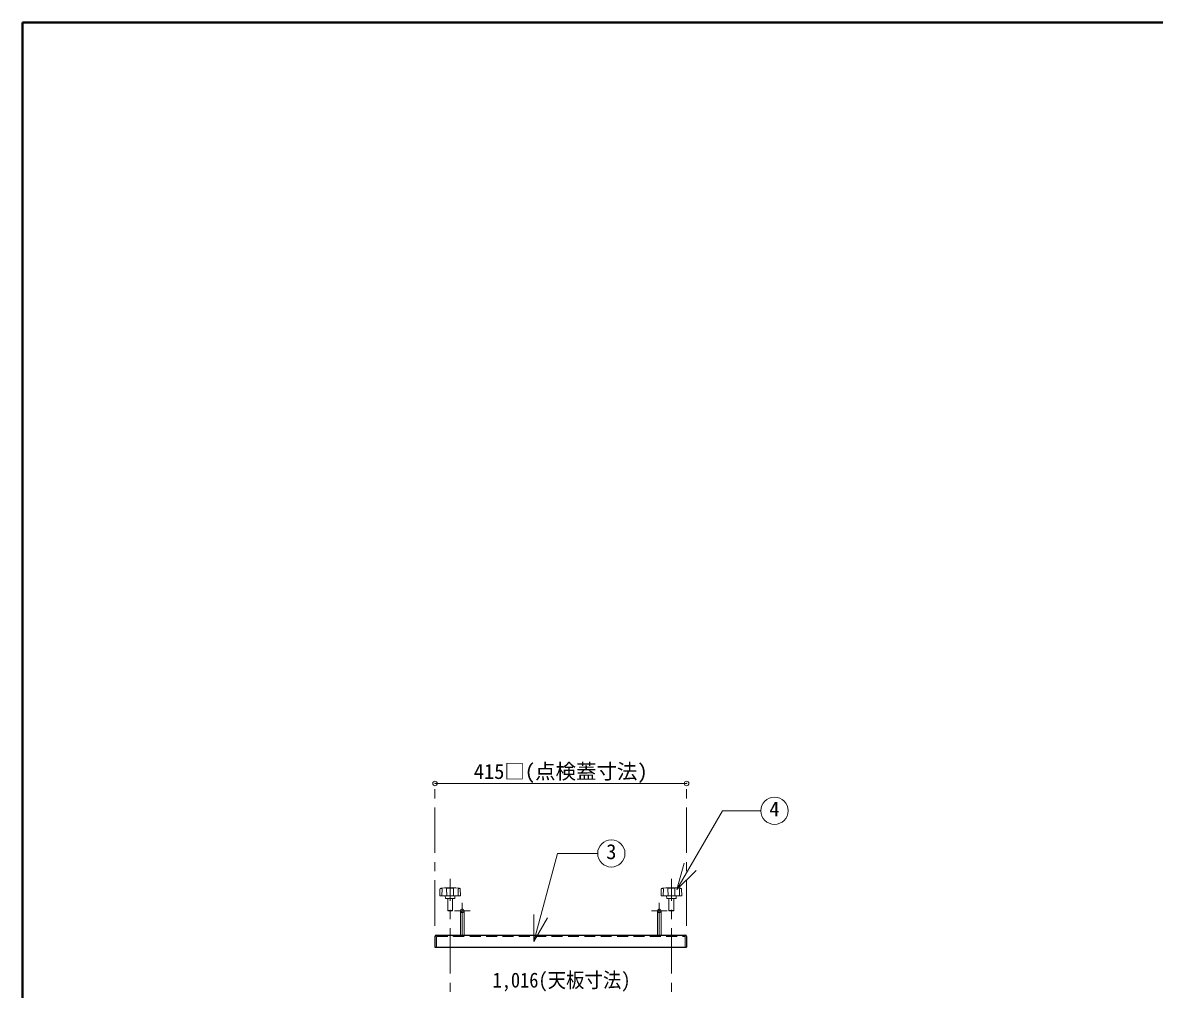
# Model space of a CAD drawing. Units: millimetres at full size, sheet at 1:15; details may follow other scales. Extents: x -3184 to 2891, y -2037 to 2178.
# Drawn here: x -3184 to -1318, y 584 to 2178 of the extents above; entities that cross this region are included whole.
import ezdxf
from ezdxf.enums import TextEntityAlignment as Align

# ---------------------------------------------------------------- set-up
doc = ezdxf.new("R2010")
doc.units = ezdxf.units.MM
doc.header["$LTSCALE"] = 15
doc.header["$PDMODE"] = 32
doc.header["$PDSIZE"] = 7.5
doc.linetypes.add('CHAIN1', pattern=[8, 5, -1, 1, -1])
doc.linetypes.add('DASHED1', pattern=[1.8, 1.2, -0.6])
doc.layers.add('0-0', color=7, linetype='Continuous', lineweight=18)
doc.styles.add('ＭＳ ゴシック', font='')
doc.styles.get('ＭＳ ゴシック').set_extended_font_data('MS Gothic')

msp = doc.modelspace()

# ---------------------------------------------------------------- linework, layer by layer
at = {"layer": '0-0', "color": 1, "lineweight": 40}
for p in [(-3184.2, -2037.13), (2890.8, 2177.87)]:
    msp.add_line(p, (-3184.2, 2177.87), dxfattribs=at)
at = {"layer": '0-0', "color": 4, "linetype": 'CHAIN1', "lineweight": 9}
for p, q in [((-2504.2, 688.77), (-2504.2, 923.37)), ((-2089.2, 688.77), (-2089.2, 923.37)), ((-2479.2, 129.77), (-2479.2, 765.97)), ((-2114.2, 129.77), (-2114.2, 765.97)), ((-2472.2, 713.37), (-2446.2, 713.37)), ((-2459.2, 726.37), (-2459.2, 673.37)), ((-2121.2, 713.37), (-2147.2, 713.37)), ((-2134.2, 726.37), (-2134.2, 673.37))]:
    msp.add_line(p, q, dxfattribs=at)
at = {"layer": '0-0', "color": 4, "lineweight": 9}
for p, q in [((-2504.2, 923.37), (-2089.2, 923.37)), ((-2462.2, 713.37), (-2462.2, 673.37)), ((-2456.2, 713.37), (-2456.2, 673.37)), ((-2137.2, 713.37), (-2137.2, 673.37)), ((-2131.2, 713.37), (-2131.2, 673.37))]:
    msp.add_line(p, q, dxfattribs=at)
at = {"layer": '0-0'}
for p, q in [((-2105.06, 748.25), (-2029.95, 878.35)), ((-2029.95, 878.35), (-1966.77, 878.35)), ((-2340.84, 662.51), (-2301.85, 807.99)), ((-2235.82, 807.99), (-2301.85, 807.99)), ((-2105.06, 748.25), (-2093.42, 791.71)), ((-2105.06, 748.25), (-2073.24, 780.07)), ((-2496.37, 738.58), (-2496.03, 749.1)), ((-2488.61, 750.96), (-2494.52, 750.65)), ((-2492.75, 738.17), (-2492.36, 749.81)), ((-2470.21, 750.97), (-2488.19, 750.97)), ((-2484.69, 738.17), (-2485.07, 749.81)), ((-2473.72, 738.17), (-2473.33, 749.81)), ((-2469.79, 750.96), (-2463.89, 750.65)), ((-2465.65, 738.17), (-2466.04, 749.81)), ((-2462.03, 738.58), (-2462.37, 749.1)), ((-2131.37, 738.58), (-2131.03, 749.1)), ((-2123.61, 750.96), (-2129.52, 750.65)), ((-2127.75, 738.17), (-2127.36, 749.81)), ((-2123.19, 750.97), (-2105.21, 750.97)), ((-2119.69, 738.17), (-2120.07, 749.81)), ((-2108.72, 738.17), (-2108.33, 749.81)), ((-2104.79, 750.96), (-2098.89, 750.65)), ((-2100.65, 738.17), (-2101.04, 749.81)), ((-2097.03, 738.58), (-2097.37, 749.1)), ((-2462.43, 738.17), (-2495.97, 738.17)), ((-2486.83, 733.74), (-2487.2, 738.17)), ((-2471.97, 733.37), (-2486.43, 733.37)), ((-2483.2, 713.87), (-2483.2, 733.37)), ((-2475.2, 713.87), (-2475.2, 733.37)), ((-2471.57, 733.74), (-2471.2, 738.17)), ((-2130.97, 738.17), (-2097.43, 738.17)), ((-2121.83, 733.74), (-2122.2, 738.17)), ((-2121.43, 733.37), (-2106.97, 733.37)), ((-2118.2, 713.87), (-2118.2, 733.37)), ((-2110.2, 713.87), (-2110.2, 733.37)), ((-2106.57, 733.74), (-2106.2, 738.17)), ((-2475.2, 713.87), (-2483.2, 713.87)), ((-2118.2, 713.87), (-2110.2, 713.87)), ((-2340.84, 662.51), (-2340.84, 707.51)), ((-2340.84, 662.51), (-2318.34, 701.48))]:
    msp.add_line(p, q, dxfattribs=at)
at = {"layer": '0-0', "color": 5, "lineweight": 25}
for p, q in [((-2501.9, 673.37), (-2091.5, 673.37)), ((-2504.2, 671.07), (-2504.2, 653.37)), ((-2504.2, 653.37), (-2089.2, 653.37)), ((-2089.2, 671.07), (-2089.2, 653.37))]:
    msp.add_line(p, q, dxfattribs=at)
at = {"layer": '0-0', "linetype": 'DASHED1'}
for p, q in [((-2484.2, 671.07), (-2484.2, 673.37)), ((-2474.2, 671.07), (-2474.2, 673.37)), ((-2119.2, 671.07), (-2119.2, 673.37)), ((-2109.2, 671.07), (-2109.2, 673.37)), ((-2501.9, 669.92), (-2501.9, 653.37)), ((-2500.75, 671.07), (-2092.65, 671.07)), ((-2091.5, 669.92), (-2091.5, 653.37))]:
    msp.add_line(p, q, dxfattribs=at)
at = {"layer": '0-0'}
for points in [[(-2475.2, 713.87), (-2475.7, 713.37), (-2482.7, 713.37), (-2483.2, 713.87)], [(-2118.2, 713.87), (-2117.7, 713.37), (-2110.7, 713.37), (-2110.2, 713.87)]]:
    msp.add_lwpolyline(points, dxfattribs=at)
for centre in [(-1944.27, 878.35), (-2213.32, 807.99)]:
    msp.add_circle(centre, 22.5, dxfattribs=at)
for centre, radius, start, end in [((-2494.43, 749.05), 1.6, 93.01913, 178.15415), ((-2494.81, 748.51), 1.66, 93.02757, 128.73305), ((-2494.74, 742.2), 7.97, 72.62002, 91.09064), ((-2488.19, 742.97), 8, 90, 93.01913), ((-2484.67, 749.82), 0.4, 97.29873, 181.90915), ((-2479.2, 707.1), 43.47, 82.70127, 97.29873), ((-2473.73, 749.82), 0.4, 358.09085, 82.70127), ((-2470.21, 742.97), 8, 86.98087, 90), ((-2463.66, 742.2), 7.97, 88.90936, 107.37998), ((-2463.97, 749.05), 1.6, 1.84585, 86.98087), ((-2463.6, 748.51), 1.66, 51.26695, 86.97243), ((-2129.43, 749.05), 1.6, 93.01913, 178.15415), ((-2129.81, 748.51), 1.66, 93.02757, 128.73305), ((-2129.74, 742.2), 7.97, 72.62002, 91.09064), ((-2123.19, 742.97), 8, 90, 93.01913), ((-2119.67, 749.82), 0.4, 97.29873, 181.90915), ((-2114.2, 707.1), 43.47, 82.70127, 97.29873), ((-2108.73, 749.82), 0.4, 358.09085, 82.70127), ((-2105.21, 742.97), 8, 86.98087, 90), ((-2098.66, 742.2), 7.97, 88.90936, 107.37998), ((-2098.97, 749.05), 1.6, 1.84585, 86.98087), ((-2098.6, 748.51), 1.66, 51.26695, 86.97243), ((-2495.97, 738.57), 0.4, 178.15415, 270), ((-2486.43, 733.77), 0.4, 184.76364, 270), ((-2471.97, 733.77), 0.4, 270, 355.23636), ((-2462.43, 738.57), 0.4, 270, 1.84585), ((-2130.97, 738.57), 0.4, 178.15415, 270), ((-2121.43, 733.77), 0.4, 184.76364, 270), ((-2106.97, 733.77), 0.4, 270, 355.23636), ((-2097.43, 738.57), 0.4, 270, 1.84585)]:
    msp.add_arc(centre, radius, start, end, dxfattribs=at)
at = {"layer": '0-0', "color": 4, "lineweight": 9}
for centre, start in [((-2459.2, 713.37), 360), ((-2134.2, 713.37), 0)]:
    msp.add_arc(centre, 3, start, 180, dxfattribs=at)
at = {"layer": '0-0', "color": 4, "linetype": 'DASHED1', "lineweight": 9}
for centre, end in [((-2459.2, 713.37), 0), ((-2134.2, 713.37), 360)]:
    msp.add_arc(centre, 3, 180, end, dxfattribs=at)
at = {"layer": '0-0', "color": 5, "lineweight": 25}
for centre, start, end in [((-2501.9, 671.07), 90, 180), ((-2091.5, 671.07), 0, 90)]:
    msp.add_arc(centre, 2.3, start, end, dxfattribs=at)
at = {"layer": '0-0', "linetype": 'DASHED1'}
for centre, start, end in [((-2500.75, 669.92), 90, 180), ((-2092.65, 669.92), 0, 90)]:
    msp.add_arc(centre, 1.15, start, end, dxfattribs=at)
at = {"layer": '0-0', "color": 1}
for p in [(-2504.2, 923.37), (-2089.2, 923.37)]:
    msp.add_point(p, dxfattribs=at)

# ---------------------------------------------------------------- texts
at = {"layer": '0-0', "style": 'ＭＳ ゴシック'}
for s, p in [('415□(点検蓋寸法)', (-2440.14, 923.37)), ('4', (-1952.71, 861.48)), ('3', (-2221.75, 791.12))]:
    msp.add_text(s, height=24.74, dxfattribs=at).set_placement(p, align=Align.BOTTOM_LEFT)
at = {"layer": '0-0', "style": 'ＭＳ ゴシック', "width": 0.9}
msp.add_text('1,016(天板寸法)', height=24.74, dxfattribs=at).set_placement((-2409.2, 579.37), align=Align.BOTTOM_LEFT)

doc.saveas('drawing.dxf')
